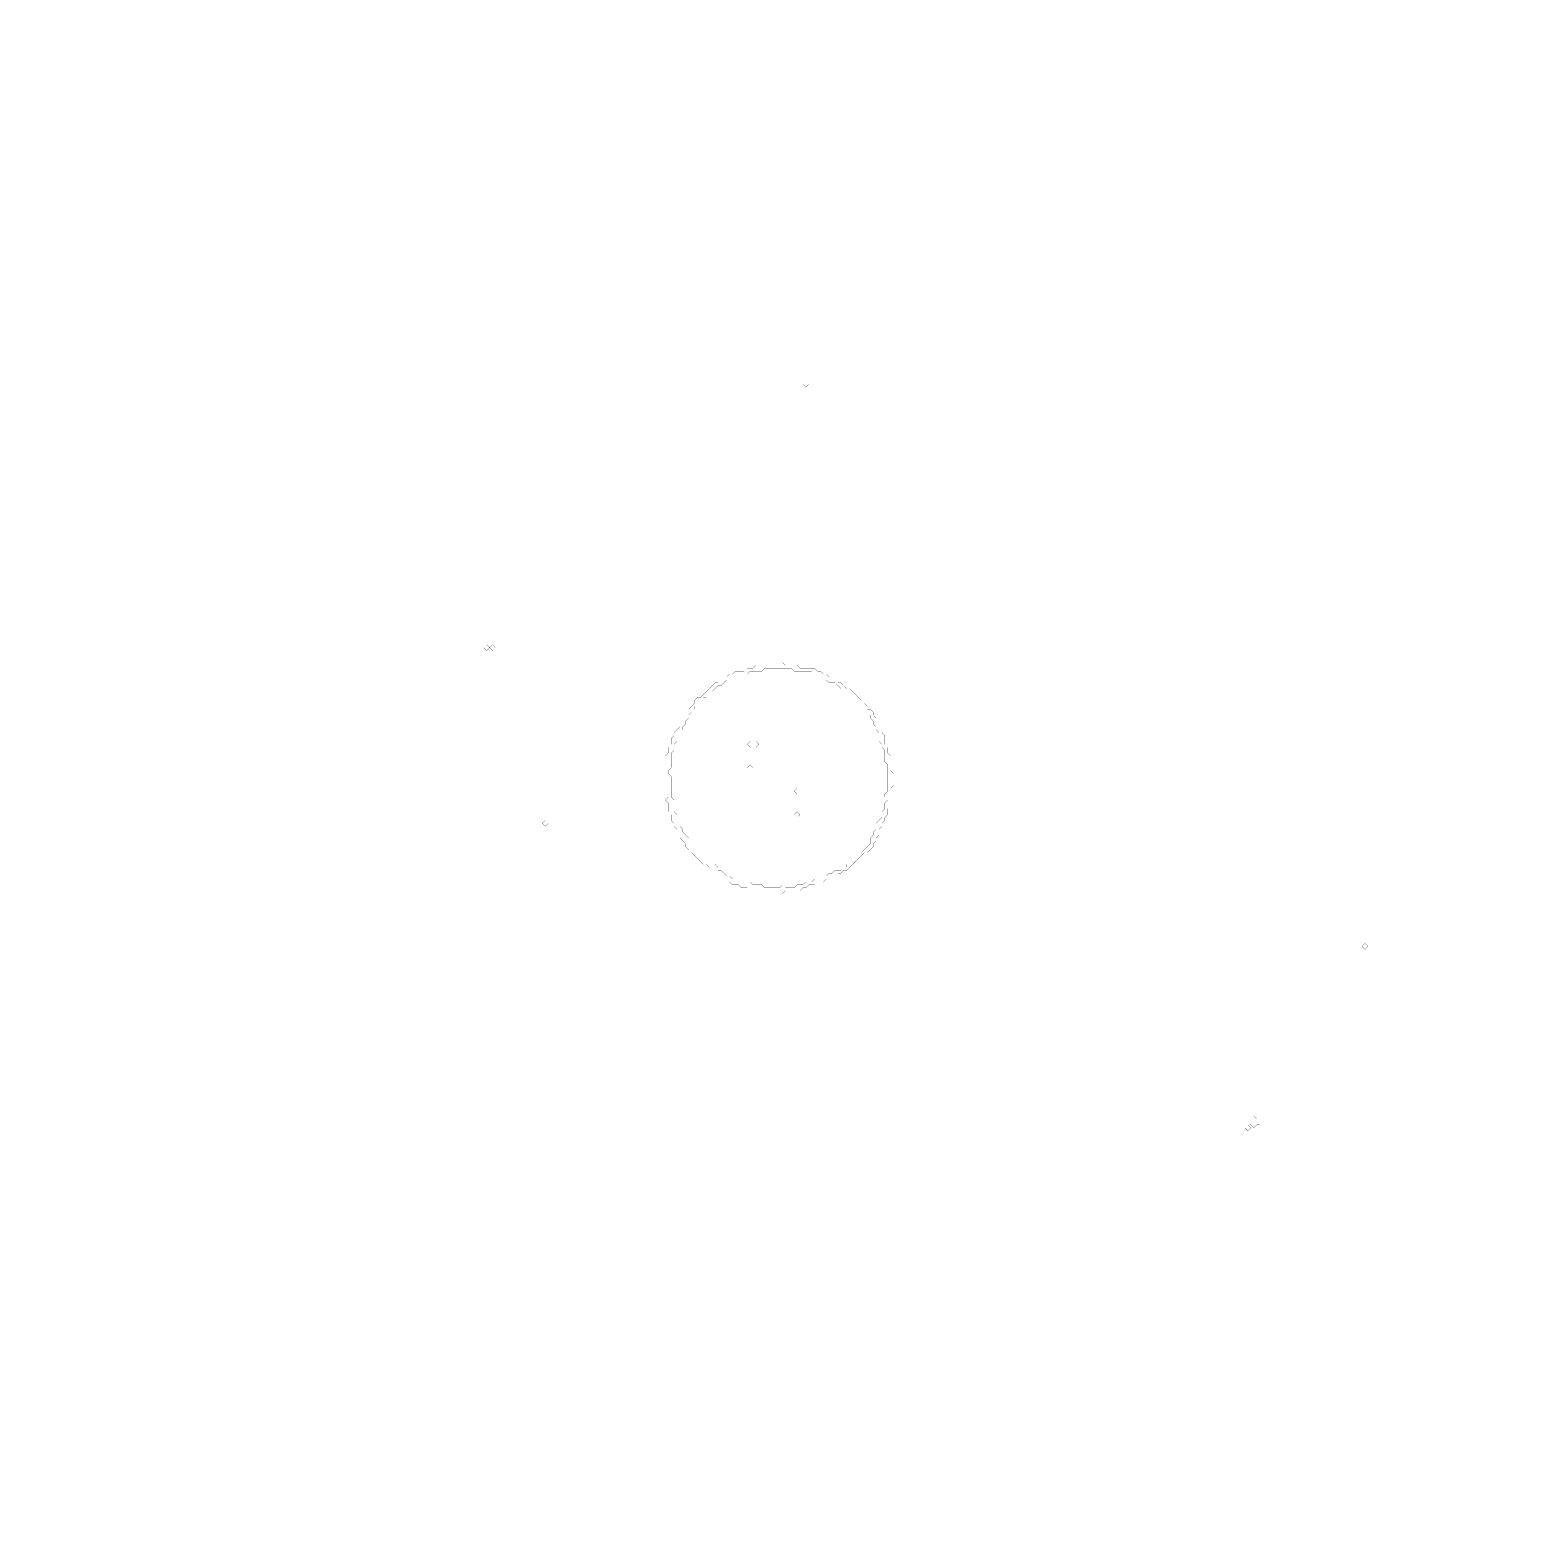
# Model space of a CAD drawing. Header units: metres. Extents: x 0 to 4896, y -4896 to 0.
import ezdxf

# ---------------------------------------------------------------- set-up
doc = ezdxf.new("R2010")
doc.units = ezdxf.units.M
doc.layers.add('conductor', color=1, linetype='Continuous')
doc.layers.add('substrate', color=5, linetype='Continuous')

msp = doc.modelspace()

# ---------------------------------------------------------------- linework, layer by layer
at = {"layer": 'conductor', "const_width": 0.5}
for points in [[(2404.6, -2088.5), (2395, -2098), (2385.4, -2098), (2375.9, -2098), (2366.3, -2098), (2356.7, -2098), (2347.1, -2107.6), (2337.5, -2107.6), (2328, -2107.6), (2318.4, -2107.6), (2308.8, -2117.2), (2299.2, -2126.8), (2289.6, -2126.8), (2280.1, -2126.8), (2270.5, -2136.4), (2260.9, -2145.9), (2251.3, -2145.9), (2241.7, -2155.5), (2232.2, -2165.1), (2222.6, -2174.7), (2213, -2184.3), (2203.4, -2184.3), (2193.8, -2193.8), (2184.3, -2203.4), (2174.7, -2213), (2174.7, -2222.6), (2165.1, -2232.2), (2155.5, -2241.7), (2155.5, -2251.3), (2145.9, -2260.9), (2145.9, -2270.5), (2136.4, -2280.1), (2136.4, -2289.6), (2126.8, -2299.2), (2126.8, -2308.8), (2117.2, -2318.4), (2117.2, -2328), (2107.6, -2337.5), (2107.6, -2347.1), (2107.6, -2356.7), (2098, -2366.3), (2098, -2375.9), (2098, -2385.4), (2098, -2395), (2098, -2404.6), (2098, -2414.2), (2088.5, -2423.8), (2088.5, -2433.3), (2098, -2442.9), (2098, -2452.5), (2098, -2462.1), (2098, -2471.7), (2098, -2481.2), (2098, -2490.8), (2098, -2500.4), (2098, -2510), (2107.6, -2519.6), (2107.6, -2529.1), (2107.6, -2538.7), (2107.6, -2548.3), (2107.6, -2557.9), (2117.2, -2567.5), (2117.2, -2577), (2117.2, -2586.6), (2126.8, -2596.2), (2126.8, -2605.8), (2136.4, -2615.4), (2136.4, -2624.9), (2145.9, -2634.5), (2155.5, -2644.1), (2155.5, -2653.7), (2155.5, -2663.3), (2165.1, -2672.8), (2174.7, -2682.4), (2184.3, -2692), (2193.8, -2701.6), (2203.4, -2711.2), (2213, -2720.7), (2222.6, -2720.7), (2232.2, -2730.3), (2241.7, -2730.3), (2251.3, -2739.9), (2251.3, -2749.5), (2260.9, -2749.5), (2270.5, -2759.1), (2280.1, -2768.6), (2289.6, -2768.6), (2299.2, -2778.2), (2308.8, -2778.2), (2318.4, -2778.2), (2328, -2787.8), (2337.5, -2787.8), (2347.1, -2787.8), (2356.7, -2787.8), (2366.3, -2797.4), (2375.9, -2797.4), (2385.4, -2797.4), (2395, -2797.4), (2404.6, -2807), (2414.2, -2807), (2423.8, -2807), (2433.3, -2807), (2442.9, -2807), (2452.5, -2807), (2462.1, -2797.4), (2471.7, -2807), (2481.2, -2807), (2490.8, -2807), (2500.4, -2807), (2510, -2797.4), (2519.6, -2797.4), (2529.1, -2797.4), (2538.7, -2787.8), (2548.3, -2787.8), (2557.9, -2787.8), (2567.5, -2778.2), (2577, -2778.2), (2586.6, -2768.6), (2596.2, -2768.6), (2605.8, -2768.6), (2615.4, -2759.1), (2624.9, -2759.1), (2634.5, -2749.5), (2644.1, -2749.5), (2653.7, -2749.5), (2663.3, -2739.9), (2672.8, -2739.9), (2672.8, -2730.3), (2682.4, -2720.7), (2692, -2711.2), (2701.6, -2701.6), (2711.2, -2692), (2720.7, -2692), (2730.3, -2682.4), (2739.9, -2672.8), (2749.5, -2663.3), (2749.5, -2653.7), (2749.5, -2644.1), (2759.1, -2634.5), (2759.1, -2624.9), (2768.6, -2615.4), (2768.6, -2605.8), (2768.6, -2596.2), (2778.2, -2586.6), (2787.8, -2577), (2787.8, -2567.5), (2787.8, -2557.9), (2797.4, -2548.3), (2797.4, -2538.7), (2797.4, -2529.1), (2807, -2519.6), (2797.4, -2510), (2797.4, -2500.4), (2807, -2490.8), (2807, -2481.2), (2807, -2471.7), (2807, -2462.1), (2807, -2452.5), (2807, -2442.9), (2807, -2433.3), (2807, -2423.8), (2807, -2414.2), (2807, -2404.6), (2797.4, -2395), (2797.4, -2385.4), (2797.4, -2375.9), (2797.4, -2366.3), (2797.4, -2356.7), (2787.8, -2347.1), (2787.8, -2337.5), (2778.2, -2328), (2778.2, -2318.4), (2778.2, -2308.8), (2778.2, -2299.2), (2768.6, -2289.6), (2768.6, -2280.1), (2759.1, -2270.5), (2759.1, -2260.9), (2749.5, -2251.3), (2749.5, -2241.7), (2739.9, -2232.2), (2730.3, -2222.6), (2720.7, -2213), (2711.2, -2203.4), (2701.6, -2193.8), (2692, -2184.3), (2682.4, -2174.7), (2672.8, -2165.1), (2663.3, -2155.5), (2653.7, -2155.5), (2644.1, -2145.9), (2634.5, -2136.4), (2624.9, -2136.4), (2615.4, -2136.4), (2605.8, -2126.8), (2596.2, -2126.8), (2586.6, -2117.2), (2577, -2117.2), (2567.5, -2107.6), (2557.9, -2098), (2548.3, -2098), (2538.7, -2098), (2529.1, -2098), (2519.6, -2098), (2510, -2098), (2500.4, -2098), (2490.8, -2088.5), (2481.2, -2088.5), (2471.7, -2088.5), (2462.1, -2088.5), (2452.5, -2088.5), (2442.9, -2088.5), (2433.3, -2088.5), (2423.8, -2088.5), (2414.2, -2088.5)], [(2347.1, -2337.5), (2356.7, -2328), (2366.3, -2328), (2375.9, -2328), (2385.4, -2337.5), (2375.9, -2347.1), (2366.3, -2347.1), (2356.7, -2347.1)], [(2347.1, -2414.2), (2356.7, -2404.6), (2366.3, -2414.2), (2356.7, -2423.8)], [(2500.4, -2490.8), (2510, -2481.2), (2519.6, -2490.8), (2510, -2500.4)], [(2500.4, -2567.5), (2510, -2557.9), (2519.6, -2567.5), (2510, -2577)]]:
    msp.add_lwpolyline(points, close=True, dxfattribs=at)
at = {"layer": 'substrate', "const_width": 0.5}
for points in [[(0, 0), (0, -9.6), (0, -19.2), (0, -28.7), (0, -38.3), (0, -47.9), (0, -57.5), (0, -67.1), (0, -76.6), (0, -86.2), (0, -95.8), (0, -105.4), (0, -115), (0, -124.5), (0, -134.1), (0, -143.7), (0, -153.3), (0, -162.9), (0, -172.4), (0, -182), (0, -191.6), (0, -201.2), (0, -210.8), (0, -220.3), (0, -229.9), (0, -239.5), (0, -249.1), (0, -258.7), (0, -268.2), (0, -277.8), (0, -287.4), (0, -297), (0, -306.6), (0, -316.1), (0, -325.7), (0, -335.3), (0, -344.9), (0, -354.5), (0, -364), (0, -373.6), (0, -383.2), (0, -392.8), (0, -402.4), (0, -411.9), (0, -421.5), (0, -431.1), (0, -440.7), (0, -450.3), (0, -459.8), (0, -469.4), (0, -479), (0, -488.6), (0, -498.2), (0, -507.7), (0, -517.3), (0, -526.9), (0, -536.5), (0, -546.1), (0, -555.6), (0, -565.2), (0, -574.8), (0, -584.4), (0, -594), (0, -603.5), (0, -613.1), (0, -622.7), (0, -632.3), (0, -641.9), (0, -651.4), (0, -661), (0, -670.6), (0, -680.2), (0, -689.8), (0, -699.3), (0, -708.9), (0, -718.5), (0, -728.1), (0, -737.7), (0, -747.2), (0, -756.8), (0, -766.4), (0, -776), (0, -785.6), (0, -795.1), (0, -804.7), (0, -814.3), (0, -823.9), (0, -833.5), (0, -843), (0, -852.6), (0, -862.2), (0, -871.8), (0, -881.4), (0, -890.9), (0, -900.5), (0, -910.1), (0, -919.7), (0, -929.3), (0, -938.8), (0, -948.4), (0, -958), (0, -967.6), (0, -977.2), (0, -986.7), (0, -996.3), (0, -1005.9), (0, -1015.5), (0, -1025.1), (0, -1034.6), (0, -1044.2), (0, -1053.8), (0, -1063.4), (0, -1073), (0, -1082.5), (0, -1092.1), (0, -1101.7), (0, -1111.3), (0, -1120.9), (0, -1130.4), (0, -1140), (0, -1149.6), (0, -1159.2), (0, -1168.8), (0, -1178.3), (0, -1187.9), (0, -1197.5), (0, -1207.1), (0, -1216.7), (0, -1226.2), (0, -1235.8), (0, -1245.4), (0, -1255), (0, -1264.6), (0, -1274.2), (0, -1283.7), (0, -1293.3), (0, -1302.9), (0, -1312.5), (0, -1322.1), (0, -1331.6), (0, -1341.2), (0, -1350.8), (0, -1360.4), (0, -1370), (0, -1379.5), (0, -1389.1), (0, -1398.7), (0, -1408.3), (0, -1417.9), (0, -1427.4), (0, -1437), (0, -1446.6), (0, -1456.2), (0, -1465.8), (0, -1475.3), (0, -1484.9), (0, -1494.5), (0, -1504.1), (0, -1513.7), (0, -1523.2), (0, -1532.8), (0, -1542.4), (0, -1552), (0, -1561.6), (0, -1571.1), (0, -1580.7), (0, -1590.3), (0, -1599.9), (0, -1609.5), (0, -1619), (0, -1628.6), (0, -1638.2), (0, -1647.8), (0, -1657.4), (0, -1666.9), (0, -1676.5), (0, -1686.1), (0, -1695.7), (0, -1705.3), (0, -1714.8), (0, -1724.4), (0, -1734), (0, -1743.6), (0, -1753.2), (0, -1762.7), (0, -1772.3), (0, -1781.9), (0, -1791.5), (0, -1801.1), (0, -1810.6), (0, -1820.2), (0, -1829.8), (0, -1839.4), (0, -1849), (0, -1858.5), (0, -1868.1), (0, -1877.7), (0, -1887.3), (0, -1896.9), (0, -1906.4), (0, -1916), (0, -1925.6), (0, -1935.2), (0, -1944.8), (0, -1954.3), (0, -1963.9), (0, -1973.5), (0, -1983.1), (0, -1992.7), (0, -2002.2), (0, -2011.8), (0, -2021.4), (0, -2031), (0, -2040.6), (0, -2050.1), (0, -2059.7), (0, -2069.3), (0, -2078.9), (0, -2088.5), (0, -2098), (0, -2107.6), (0, -2117.2), (0, -2126.8), (0, -2136.4), (0, -2145.9), (0, -2155.5), (0, -2165.1), (0, -2174.7), (0, -2184.3), (0, -2193.8), (0, -2203.4), (0, -2213), (0, -2222.6), (0, -2232.2), (0, -2241.7), (0, -2251.3), (0, -2260.9), (0, -2270.5), (0, -2280.1), (0, -2289.6), (0, -2299.2), (0, -2308.8), (0, -2318.4), (0, -2328), (0, -2337.5), (0, -2347.1), (0, -2356.7), (0, -2366.3), (0, -2375.9), (0, -2385.4), (0, -2395), (0, -2404.6), (0, -2414.2), (0, -2423.8), (0, -2433.3), (0, -2442.9), (0, -2452.5), (0, -2462.1), (0, -2471.7), (0, -2481.2), (0, -2490.8), (0, -2500.4), (0, -2510), (0, -2519.6), (0, -2529.1), (0, -2538.7), (0, -2548.3), (0, -2557.9), (0, -2567.5), (0, -2577), (0, -2586.6), (0, -2596.2), (0, -2605.8), (0, -2615.4), (0, -2624.9), (0, -2634.5), (0, -2644.1), (0, -2653.7), (0, -2663.3), (0, -2672.8), (0, -2682.4), (0, -2692), (0, -2701.6), (0, -2711.2), (0, -2720.7), (0, -2730.3), (0, -2739.9), (0, -2749.5), (0, -2759.1), (0, -2768.6), (0, -2778.2), (0, -2787.8), (0, -2797.4), (0, -2807), (0, -2816.5), (0, -2826.1), (0, -2835.7), (0, -2845.3), (0, -2854.9), (0, -2864.4), (0, -2874), (0, -2883.6), (0, -2893.2), (0, -2902.8), (0, -2912.3), (0, -2921.9), (0, -2931.5), (0, -2941.1), (0, -2950.7), (0, -2960.2), (0, -2969.8), (0, -2979.4), (0, -2989), (0, -2998.6), (0, -3008.1), (0, -3017.7), (0, -3027.3), (0, -3036.9), (0, -3046.5), (0, -3056), (0, -3065.6), (0, -3075.2), (0, -3084.8), (0, -3094.4), (0, -3103.9), (0, -3113.5), (0, -3123.1), (0, -3132.7), (0, -3142.3), (0, -3151.8), (0, -3161.4), (0, -3171), (0, -3180.6), (0, -3190.2), (0, -3199.7), (0, -3209.3), (0, -3218.9), (0, -3228.5), (0, -3238.1), (0, -3247.6), (0, -3257.2), (0, -3266.8), (0, -3276.4), (0, -3286), (0, -3295.5), (0, -3305.1), (0, -3314.7), (0, -3324.3), (0, -3333.9), (0, -3343.4), (0, -3353), (0, -3362.6), (0, -3372.2), (0, -3381.8), (0, -3391.3), (0, -3400.9), (0, -3410.5), (0, -3420.1), (0, -3429.7), (0, -3439.2), (0, -3448.8), (0, -3458.4), (0, -3468), (0, -3477.6), (0, -3487.1), (0, -3496.7), (0, -3506.3), (0, -3515.9), (0, -3525.5), (0, -3535), (0, -3544.6), (0, -3554.2), (0, -3563.8), (0, -3573.4), (0, -3582.9), (0, -3592.5), (0, -3602.1), (0, -3611.7), (0, -3621.3), (0, -3630.8), (0, -3640.4), (0, -3650), (0, -3659.6), (0, -3669.2), (0, -3678.8), (0, -3688.3), (0, -3697.9), (0, -3707.5), (0, -3717.1), (0, -3726.7), (0, -3736.2), (0, -3745.8), (0, -3755.4), (0, -3765), (0, -3774.6), (0, -3784.1), (0, -3793.7), (0, -3803.3), (0, -3812.9), (0, -3822.5), (0, -3832), (0, -3841.6), (0, -3851.2), (0, -3860.8), (0, -3870.4), (0, -3879.9), (0, -3889.5), (0, -3899.1), (0, -3908.7), (0, -3918.3), (0, -3927.8), (0, -3937.4), (0, -3947), (0, -3956.6), (0, -3966.2), (0, -3975.7), (0, -3985.3), (0, -3994.9), (0, -4004.5), (0, -4014.1), (0, -4023.6), (0, -4033.2), (0, -4042.8), (0, -4052.4), (0, -4062), (0, -4071.5), (0, -4081.1), (0, -4090.7), (0, -4100.3), (0, -4109.9), (0, -4119.4), (0, -4129), (0, -4138.6), (0, -4148.2), (0, -4157.8), (0, -4167.3), (0, -4176.9), (0, -4186.5), (0, -4196.1), (0, -4205.7), (0, -4215.2), (0, -4224.8), (0, -4234.4), (0, -4244), (0, -4253.6), (0, -4263.1), (0, -4272.7), (0, -4282.3), (0, -4291.9), (0, -4301.5), (0, -4311), (0, -4320.6), (0, -4330.2), (0, -4339.8), (0, -4349.4), (0, -4358.9), (0, -4368.5), (0, -4378.1), (0, -4387.7), (0, -4397.3), (0, -4406.8), (0, -4416.4), (0, -4426), (0, -4435.6), (0, -4445.2), (0, -4454.7), (0, -4464.3), (0, -4473.9), (0, -4483.5), (0, -4493.1), (0, -4502.6), (0, -4512.2), (0, -4521.8), (0, -4531.4), (0, -4541), (0, -4550.5), (0, -4560.1), (0, -4569.7), (0, -4579.3), (0, -4588.9), (0, -4598.4), (0, -4608), (0, -4617.6), (0, -4627.2), (0, -4636.8), (0, -4646.3), (0, -4655.9), (0, -4665.5), (0, -4675.1), (0, -4684.7), (0, -4694.2), (0, -4703.8), (0, -4713.4), (0, -4723), (0, -4732.6), (0, -4742.1), (0, -4751.7), (0, -4761.3), (0, -4770.9), (0, -4780.5), (0, -4790), (0, -4799.6), (0, -4809.2), (0, -4818.8), (0, -4828.4), (0, -4837.9), (0, -4847.5), (0, -4857.1), (0, -4866.7), (0, -4876.3), (0, -4885.8), (0, -4895.4), (9.6, -4895.4), (19.2, -4895.4), (28.7, -4895.4), (38.3, -4895.4), (47.9, -4895.4), (57.5, -4895.4), (67.1, -4895.4), (76.6, -4895.4), (86.2, -4895.4), (95.8, -4895.4), (105.4, -4895.4), (115, -4895.4), (124.5, -4895.4), (134.1, -4895.4), (143.7, -4895.4), (153.3, -4895.4), (162.9, -4895.4), (172.4, -4895.4), (182, -4895.4), (191.6, -4895.4), (201.2, -4895.4), (210.8, -4895.4), (220.3, -4895.4), (229.9, -4895.4), (239.5, -4895.4), (249.1, -4895.4), (258.7, -4895.4), (268.2, -4895.4), (277.8, -4895.4), (287.4, -4895.4), (297, -4895.4), (306.6, -4895.4), (316.1, -4895.4), (325.7, -4895.4), (335.3, -4895.4), (344.9, -4895.4), (354.5, -4895.4), (364, -4895.4), (373.6, -4895.4), (383.2, -4895.4), (392.8, -4895.4), (402.4, -4895.4), (411.9, -4895.4), (421.5, -4895.4), (431.1, -4895.4), (440.7, -4895.4), (450.3, -4895.4), (459.8, -4895.4), (469.4, -4895.4), (479, -4895.4), (488.6, -4895.4), (498.2, -4895.4), (507.7, -4895.4), (517.3, -4895.4), (526.9, -4895.4), (536.5, -4895.4), (546.1, -4895.4), (555.6, -4895.4), (565.2, -4895.4), (574.8, -4895.4), (584.4, -4895.4), (594, -4895.4), (603.5, -4895.4), (613.1, -4895.4), (622.7, -4895.4), (632.3, -4895.4), (641.9, -4895.4), (651.4, -4895.4), (661, -4895.4), (670.6, -4895.4), (680.2, -4895.4), (689.8, -4895.4), (699.3, -4895.4), (708.9, -4895.4), (718.5, -4895.4), (728.1, -4895.4), (737.7, -4895.4), (747.2, -4895.4), (756.8, -4895.4), (766.4, -4895.4), (776, -4895.4), (785.6, -4895.4), (795.1, -4895.4), (804.7, -4895.4), (814.3, -4895.4), (823.9, -4895.4), (833.5, -4895.4), (843, -4895.4), (852.6, -4895.4), (862.2, -4895.4), (871.8, -4895.4), (881.4, -4895.4), (890.9, -4895.4), (900.5, -4895.4), (910.1, -4895.4), (919.7, -4895.4), (929.3, -4895.4), (938.8, -4895.4), (948.4, -4895.4), (958, -4895.4), (967.6, -4895.4), (977.2, -4895.4), (986.7, -4895.4), (996.3, -4895.4), (1005.9, -4895.4), (1015.5, -4895.4), (1025.1, -4895.4), (1034.6, -4895.4), (1044.2, -4895.4), (1053.8, -4895.4), (1063.4, -4895.4), (1073, -4895.4), (1082.5, -4895.4), (1092.1, -4895.4), (1101.7, -4895.4), (1111.3, -4895.4), (1120.9, -4895.4), (1130.4, -4895.4), (1140, -4895.4), (1149.6, -4895.4), (1159.2, -4895.4), (1168.8, -4895.4), (1178.3, -4895.4), (1187.9, -4895.4), (1197.5, -4895.4), (1207.1, -4895.4), (1216.7, -4895.4), (1226.2, -4895.4), (1235.8, -4895.4), (1245.4, -4895.4), (1255, -4895.4), (1264.6, -4895.4), (1274.2, -4895.4), (1283.7, -4895.4), (1293.3, -4895.4), (1302.9, -4895.4), (1312.5, -4895.4), (1322.1, -4895.4), (1331.6, -4895.4), (1341.2, -4895.4), (1350.8, -4895.4), (1360.4, -4895.4), (1370, -4895.4), (1379.5, -4895.4), (1389.1, -4895.4), (1398.7, -4895.4), (1408.3, -4895.4), (1417.9, -4895.4), (1427.4, -4895.4), (1437, -4895.4), (1446.6, -4895.4), (1456.2, -4895.4), (1465.8, -4895.4), (1475.3, -4895.4), (1484.9, -4895.4), (1494.5, -4895.4), (1504.1, -4895.4), (1513.7, -4895.4), (1523.2, -4895.4), (1532.8, -4895.4), (1542.4, -4895.4), (1552, -4895.4), (1561.6, -4895.4), (1571.1, -4895.4), (1580.7, -4895.4), (1590.3, -4895.4), (1599.9, -4895.4), (1609.5, -4895.4), (1619, -4895.4), (1628.6, -4895.4), (1638.2, -4895.4), (1647.8, -4895.4), (1657.4, -4895.4), (1666.9, -4895.4), (1676.5, -4895.4), (1686.1, -4895.4), (1695.7, -4895.4), (1705.3, -4895.4), (1714.8, -4895.4), (1724.4, -4895.4), (1734, -4895.4), (1743.6, -4895.4), (1753.2, -4895.4), (1762.7, -4895.4), (1772.3, -4895.4), (1781.9, -4895.4), (1791.5, -4895.4), (1801.1, -4895.4), (1810.6, -4895.4), (1820.2, -4895.4), (1829.8, -4895.4), (1839.4, -4895.4), (1849, -4895.4), (1858.5, -4895.4), (1868.1, -4895.4), (1877.7, -4895.4), (1887.3, -4895.4), (1896.9, -4895.4), (1906.4, -4895.4), (1916, -4895.4), (1925.6, -4895.4), (1935.2, -4895.4), (1944.8, -4895.4), (1954.3, -4895.4), (1963.9, -4895.4), (1973.5, -4895.4), (1983.1, -4895.4), (1992.7, -4895.4), (2002.2, -4895.4), (2011.8, -4895.4), (2021.4, -4895.4), (2031, -4895.4), (2040.6, -4895.4), (2050.1, -4895.4), (2059.7, -4895.4), (2069.3, -4895.4), (2078.9, -4895.4), (2088.5, -4895.4), (2098, -4895.4), (2107.6, -4895.4), (2117.2, -4895.4), (2126.8, -4895.4), (2136.4, -4895.4), (2145.9, -4895.4), (2155.5, -4895.4), (2165.1, -4895.4), (2174.7, -4895.4), (2184.3, -4895.4), (2193.8, -4895.4), (2203.4, -4895.4), (2213, -4895.4), (2222.6, -4895.4), (2232.2, -4895.4), (2241.7, -4895.4), (2251.3, -4895.4), (2260.9, -4895.4), (2270.5, -4895.4), (2280.1, -4895.4), (2289.6, -4895.4), (2299.2, -4895.4), (2308.8, -4895.4), (2318.4, -4895.4), (2328, -4895.4), (2337.5, -4895.4), (2347.1, -4895.4), (2356.7, -4895.4), (2366.3, -4895.4), (2375.9, -4895.4), (2385.4, -4895.4), (2395, -4895.4), (2404.6, -4895.4), (2414.2, -4895.4), (2423.8, -4895.4), (2433.3, -4895.4), (2442.9, -4895.4), (2452.5, -4895.4), (2462.1, -4895.4), (2471.7, -4895.4), (2481.2, -4895.4), (2490.8, -4895.4), (2500.4, -4895.4), (2510, -4895.4), (2519.6, -4895.4), (2529.1, -4895.4), (2538.7, -4895.4), (2548.3, -4895.4), (2557.9, -4895.4), (2567.5, -4895.4), (2577, -4895.4), (2586.6, -4895.4), (2596.2, -4895.4), (2605.8, -4895.4), (2615.4, -4895.4), (2624.9, -4895.4), (2634.5, -4895.4), (2644.1, -4895.4), (2653.7, -4895.4), (2663.3, -4895.4), (2672.8, -4895.4), (2682.4, -4895.4), (2692, -4895.4), (2701.6, -4895.4), (2711.2, -4895.4), (2720.7, -4895.4), (2730.3, -4895.4), (2739.9, -4895.4), (2749.5, -4895.4), (2759.1, -4895.4), (2768.6, -4895.4), (2778.2, -4895.4), (2787.8, -4895.4), (2797.4, -4895.4), (2807, -4895.4), (2816.5, -4895.4), (2826.1, -4895.4), (2835.7, -4895.4), (2845.3, -4895.4), (2854.9, -4895.4), (2864.4, -4895.4), (2874, -4895.4), (2883.6, -4895.4), (2893.2, -4895.4), (2902.8, -4895.4), (2912.3, -4895.4), (2921.9, -4895.4), (2931.5, -4895.4), (2941.1, -4895.4), (2950.7, -4895.4), (2960.2, -4895.4), (2969.8, -4895.4), (2979.4, -4895.4), (2989, -4895.4), (2998.6, -4895.4), (3008.1, -4895.4), (3017.7, -4895.4), (3027.3, -4895.4), (3036.9, -4895.4), (3046.5, -4895.4), (3056, -4895.4), (3065.6, -4895.4), (3075.2, -4895.4), (3084.8, -4895.4), (3094.4, -4895.4), (3103.9, -4895.4), (3113.5, -4895.4), (3123.1, -4895.4), (3132.7, -4895.4), (3142.3, -4895.4), (3151.8, -4895.4), (3161.4, -4895.4), (3171, -4895.4), (3180.6, -4895.4), (3190.2, -4895.4), (3199.7, -4895.4), (3209.3, -4895.4), (3218.9, -4895.4), (3228.5, -4895.4), (3238.1, -4895.4), (3247.6, -4895.4), (3257.2, -4895.4), (3266.8, -4895.4), (3276.4, -4895.4), (3286, -4895.4), (3295.5, -4895.4), (3305.1, -4895.4), (3314.7, -4895.4), (3324.3, -4895.4), (3333.9, -4895.4), (3343.4, -4895.4), (3353, -4895.4), (3362.6, -4895.4), (3372.2, -4895.4), (3381.8, -4895.4), (3391.3, -4895.4), (3400.9, -4895.4), (3410.5, -4895.4), (3420.1, -4895.4), (3429.7, -4895.4), (3439.2, -4895.4), (3448.8, -4895.4), (3458.4, -4895.4), (3468, -4895.4), (3477.6, -4895.4), (3487.1, -4895.4), (3496.7, -4895.4), (3506.3, -4895.4), (3515.9, -4895.4), (3525.5, -4895.4), (3535, -4895.4), (3544.6, -4895.4), (3554.2, -4895.4), (3563.8, -4895.4), (3573.4, -4895.4), (3582.9, -4895.4), (3592.5, -4895.4), (3602.1, -4895.4), (3611.7, -4895.4), (3621.3, -4895.4), (3630.8, -4895.4), (3640.4, -4895.4), (3650, -4895.4), (3659.6, -4895.4), (3669.2, -4895.4), (3678.8, -4895.4), (3688.3, -4895.4), (3697.9, -4895.4), (3707.5, -4895.4), (3717.1, -4895.4), (3726.7, -4895.4), (3736.2, -4895.4), (3745.8, -4895.4), (3755.4, -4895.4), (3765, -4895.4), (3774.6, -4895.4), (3784.1, -4895.4), (3793.7, -4895.4), (3803.3, -4895.4), (3812.9, -4895.4), (3822.5, -4895.4), (3832, -4895.4), (3841.6, -4895.4), (3851.2, -4895.4), (3860.8, -4895.4), (3870.4, -4895.4), (3879.9, -4895.4), (3889.5, -4895.4), (3899.1, -4895.4), (3908.7, -4895.4), (3918.3, -4895.4), (3927.8, -4895.4), (3937.4, -4895.4), (3947, -4895.4), (3956.6, -4895.4), (3966.2, -4895.4), (3975.7, -4895.4), (3985.3, -4895.4), (3994.9, -4895.4), (4004.5, -4895.4), (4014.1, -4895.4), (4023.6, -4895.4), (4033.2, -4895.4), (4042.8, -4895.4), (4052.4, -4895.4), (4062, -4895.4), (4071.5, -4895.4), (4081.1, -4895.4), (4090.7, -4895.4), (4100.3, -4895.4), (4109.9, -4895.4), (4119.4, -4895.4), (4129, -4895.4), (4138.6, -4895.4), (4148.2, -4895.4), (4157.8, -4895.4), (4167.3, -4895.4), (4176.9, -4895.4), (4186.5, -4895.4), (4196.1, -4895.4), (4205.7, -4895.4), (4215.2, -4895.4), (4224.8, -4895.4), (4234.4, -4895.4), (4244, -4895.4), (4253.6, -4895.4), (4263.1, -4895.4), (4272.7, -4895.4), (4282.3, -4895.4), (4291.9, -4895.4), (4301.5, -4895.4), (4311, -4895.4), (4320.6, -4895.4), (4330.2, -4895.4), (4339.8, -4895.4), (4349.4, -4895.4), (4358.9, -4895.4), (4368.5, -4895.4), (4378.1, -4895.4), (4387.7, -4895.4), (4397.3, -4895.4), (4406.8, -4895.4), (4416.4, -4895.4), (4426, -4895.4), (4435.6, -4895.4), (4445.2, -4895.4), (4454.7, -4895.4), (4464.3, -4895.4), (4473.9, -4895.4), (4483.5, -4895.4), (4493.1, -4895.4), (4502.6, -4895.4), (4512.2, -4895.4), (4521.8, -4895.4), (4531.4, -4895.4), (4541, -4895.4), (4550.5, -4895.4), (4560.1, -4895.4), (4569.7, -4895.4), (4579.3, -4895.4), (4588.9, -4895.4), (4598.4, -4895.4), (4608, -4895.4), (4617.6, -4895.4), (4627.2, -4895.4), (4636.8, -4895.4), (4646.3, -4895.4), (4655.9, -4895.4), (4665.5, -4895.4), (4675.1, -4895.4), (4684.7, -4895.4), (4694.2, -4895.4), (4703.8, -4895.4), (4713.4, -4895.4), (4723, -4895.4), (4732.6, -4895.4), (4742.1, -4895.4), (4751.7, -4895.4), (4761.3, -4895.4), (4770.9, -4895.4), (4780.5, -4895.4), (4790, -4895.4), (4799.6, -4895.4), (4809.2, -4895.4), (4818.8, -4895.4), (4828.4, -4895.4), (4837.9, -4895.4), (4847.5, -4895.4), (4857.1, -4895.4), (4866.7, -4895.4), (4876.3, -4895.4), (4885.8, -4895.4), (4895.4, -4895.4), (4895.4, -4885.8), (4895.4, -4876.3), (4895.4, -4866.7), (4895.4, -4857.1), (4895.4, -4847.5), (4895.4, -4837.9), (4895.4, -4828.4), (4895.4, -4818.8), (4895.4, -4809.2), (4895.4, -4799.6), (4895.4, -4790), (4895.4, -4780.5), (4895.4, -4770.9), (4895.4, -4761.3), (4895.4, -4751.7), (4895.4, -4742.1), (4895.4, -4732.6), (4895.4, -4723), (4895.4, -4713.4), (4895.4, -4703.8), (4895.4, -4694.2), (4895.4, -4684.7), (4895.4, -4675.1), (4895.4, -4665.5), (4895.4, -4655.9), (4895.4, -4646.3), (4895.4, -4636.8), (4895.4, -4627.2), (4895.4, -4617.6), (4895.4, -4608), (4895.4, -4598.4), (4895.4, -4588.9), (4895.4, -4579.3), (4895.4, -4569.7), (4895.4, -4560.1), (4895.4, -4550.5), (4895.4, -4541), (4895.4, -4531.4), (4895.4, -4521.8), (4895.4, -4512.2), (4895.4, -4502.6), (4895.4, -4493.1), (4895.4, -4483.5), (4895.4, -4473.9), (4895.4, -4464.3), (4895.4, -4454.7), (4895.4, -4445.2), (4895.4, -4435.6), (4895.4, -4426), (4895.4, -4416.4), (4895.4, -4406.8), (4895.4, -4397.3), (4895.4, -4387.7), (4895.4, -4378.1), (4895.4, -4368.5), (4895.4, -4358.9), (4895.4, -4349.4), (4895.4, -4339.8), (4895.4, -4330.2), (4895.4, -4320.6), (4895.4, -4311), (4895.4, -4301.5), (4895.4, -4291.9), (4895.4, -4282.3), (4895.4, -4272.7), (4895.4, -4263.1), (4895.4, -4253.6), (4895.4, -4244), (4895.4, -4234.4), (4895.4, -4224.8), (4895.4, -4215.2), (4895.4, -4205.7), (4895.4, -4196.1), (4895.4, -4186.5), (4895.4, -4176.9), (4895.4, -4167.3), (4895.4, -4157.8), (4895.4, -4148.2), (4895.4, -4138.6), (4895.4, -4129), (4895.4, -4119.4), (4895.4, -4109.9), (4895.4, -4100.3), (4895.4, -4090.7), (4895.4, -4081.1), (4895.4, -4071.5), (4895.4, -4062), (4895.4, -4052.4), (4895.4, -4042.8), (4895.4, -4033.2), (4895.4, -4023.6), (4895.4, -4014.1), (4895.4, -4004.5), (4895.4, -3994.9), (4895.4, -3985.3), (4895.4, -3975.7), (4895.4, -3966.2), (4895.4, -3956.6), (4895.4, -3947), (4895.4, -3937.4), (4895.4, -3927.8), (4895.4, -3918.3), (4895.4, -3908.7), (4895.4, -3899.1), (4895.4, -3889.5), (4895.4, -3879.9), (4895.4, -3870.4), (4895.4, -3860.8), (4895.4, -3851.2), (4895.4, -3841.6), (4895.4, -3832), (4895.4, -3822.5), (4895.4, -3812.9), (4895.4, -3803.3), (4895.4, -3793.7), (4895.4, -3784.1), (4895.4, -3774.6), (4895.4, -3765), (4895.4, -3755.4), (4895.4, -3745.8), (4895.4, -3736.2), (4895.4, -3726.7), (4895.4, -3717.1), (4895.4, -3707.5), (4895.4, -3697.9), (4895.4, -3688.3), (4895.4, -3678.8), (4895.4, -3669.2), (4895.4, -3659.6), (4895.4, -3650), (4895.4, -3640.4), (4895.4, -3630.8), (4895.4, -3621.3), (4895.4, -3611.7), (4895.4, -3602.1), (4895.4, -3592.5), (4895.4, -3582.9), (4895.4, -3573.4), (4895.4, -3563.8), (4895.4, -3554.2), (4895.4, -3544.6), (4895.4, -3535), (4895.4, -3525.5), (4895.4, -3515.9), (4895.4, -3506.3), (4895.4, -3496.7), (4895.4, -3487.1), (4895.4, -3477.6), (4895.4, -3468), (4895.4, -3458.4), (4895.4, -3448.8), (4895.4, -3439.2), (4895.4, -3429.7), (4895.4, -3420.1), (4895.4, -3410.5), (4895.4, -3400.9), (4895.4, -3391.3), (4895.4, -3381.8), (4895.4, -3372.2), (4895.4, -3362.6), (4895.4, -3353), (4895.4, -3343.4), (4895.4, -3333.9), (4895.4, -3324.3), (4895.4, -3314.7), (4895.4, -3305.1), (4895.4, -3295.5), (4895.4, -3286), (4895.4, -3276.4), (4895.4, -3266.8), (4895.4, -3257.2), (4895.4, -3247.6), (4895.4, -3238.1), (4895.4, -3228.5), (4895.4, -3218.9), (4895.4, -3209.3), (4895.4, -3199.7), (4895.4, -3190.2), (4895.4, -3180.6), (4895.4, -3171), (4895.4, -3161.4), (4895.4, -3151.8), (4895.4, -3142.3), (4895.4, -3132.7), (4895.4, -3123.1), (4895.4, -3113.5), (4895.4, -3103.9), (4895.4, -3094.4), (4895.4, -3084.8), (4895.4, -3075.2), (4895.4, -3065.6), (4895.4, -3056), (4895.4, -3046.5), (4895.4, -3036.9), (4895.4, -3027.3), (4895.4, -3017.7), (4895.4, -3008.1), (4895.4, -2998.6), (4895.4, -2989), (4895.4, -2979.4), (4895.4, -2969.8), (4895.4, -2960.2), (4895.4, -2950.7), (4895.4, -2941.1), (4895.4, -2931.5), (4895.4, -2921.9), (4895.4, -2912.3), (4895.4, -2902.8), (4895.4, -2893.2), (4895.4, -2883.6), (4895.4, -2874), (4895.4, -2864.4), (4895.4, -2854.9), (4895.4, -2845.3), (4895.4, -2835.7), (4895.4, -2826.1), (4895.4, -2816.5), (4895.4, -2807), (4895.4, -2797.4), (4895.4, -2787.8), (4895.4, -2778.2), (4895.4, -2768.6), (4895.4, -2759.1), (4895.4, -2749.5), (4895.4, -2739.9), (4895.4, -2730.3), (4895.4, -2720.7), (4895.4, -2711.2), (4895.4, -2701.6), (4895.4, -2692), (4895.4, -2682.4), (4895.4, -2672.8), (4895.4, -2663.3), (4895.4, -2653.7), (4895.4, -2644.1), (4895.4, -2634.5), (4895.4, -2624.9), (4895.4, -2615.4), (4895.4, -2605.8), (4895.4, -2596.2), (4895.4, -2586.6), (4895.4, -2577), (4895.4, -2567.5), (4895.4, -2557.9), (4895.4, -2548.3), (4895.4, -2538.7), (4895.4, -2529.1), (4895.4, -2519.6), (4895.4, -2510), (4895.4, -2500.4), (4895.4, -2490.8), (4895.4, -2481.2), (4895.4, -2471.7), (4895.4, -2462.1), (4895.4, -2452.5), (4895.4, -2442.9), (4895.4, -2433.3), (4895.4, -2423.8), (4895.4, -2414.2), (4895.4, -2404.6), (4895.4, -2395), (4895.4, -2385.4), (4895.4, -2375.9), (4895.4, -2366.3), (4895.4, -2356.7), (4895.4, -2347.1), (4895.4, -2337.5), (4895.4, -2328), (4895.4, -2318.4), (4895.4, -2308.8), (4895.4, -2299.2), (4895.4, -2289.6), (4895.4, -2280.1), (4895.4, -2270.5), (4895.4, -2260.9), (4895.4, -2251.3), (4895.4, -2241.7), (4895.4, -2232.2), (4895.4, -2222.6), (4895.4, -2213), (4895.4, -2203.4), (4895.4, -2193.8), (4895.4, -2184.3), (4895.4, -2174.7), (4895.4, -2165.1), (4895.4, -2155.5), (4895.4, -2145.9), (4895.4, -2136.4), (4895.4, -2126.8), (4895.4, -2117.2), (4895.4, -2107.6), (4895.4, -2098), (4895.4, -2088.5), (4895.4, -2078.9), (4895.4, -2069.3), (4895.4, -2059.7), (4895.4, -2050.1), (4895.4, -2040.6), (4895.4, -2031), (4895.4, -2021.4), (4895.4, -2011.8), (4895.4, -2002.2), (4895.4, -1992.7), (4895.4, -1983.1), (4895.4, -1973.5), (4895.4, -1963.9), (4895.4, -1954.3), (4895.4, -1944.8), (4895.4, -1935.2), (4895.4, -1925.6), (4895.4, -1916), (4895.4, -1906.4), (4895.4, -1896.9), (4895.4, -1887.3), (4895.4, -1877.7), (4895.4, -1868.1), (4895.4, -1858.5), (4895.4, -1849), (4895.4, -1839.4), (4895.4, -1829.8), (4895.4, -1820.2), (4895.4, -1810.6), (4895.4, -1801.1), (4895.4, -1791.5), (4895.4, -1781.9), (4895.4, -1772.3), (4895.4, -1762.7), (4895.4, -1753.2), (4895.4, -1743.6), (4895.4, -1734), (4895.4, -1724.4), (4895.4, -1714.8), (4895.4, -1705.3), (4895.4, -1695.7), (4895.4, -1686.1), (4895.4, -1676.5), (4895.4, -1666.9), (4895.4, -1657.4), (4895.4, -1647.8), (4895.4, -1638.2), (4895.4, -1628.6), (4895.4, -1619), (4895.4, -1609.5), (4895.4, -1599.9), (4895.4, -1590.3), (4895.4, -1580.7), (4895.4, -1571.1), (4895.4, -1561.6), (4895.4, -1552), (4895.4, -1542.4), (4895.4, -1532.8), (4895.4, -1523.2), (4895.4, -1513.7), (4895.4, -1504.1), (4895.4, -1494.5), (4895.4, -1484.9), (4895.4, -1475.3), (4895.4, -1465.8), (4895.4, -1456.2), (4895.4, -1446.6), (4895.4, -1437), (4895.4, -1427.4), (4895.4, -1417.9), (4895.4, -1408.3), (4895.4, -1398.7), (4895.4, -1389.1), (4895.4, -1379.5), (4895.4, -1370), (4895.4, -1360.4), (4895.4, -1350.8), (4895.4, -1341.2), (4895.4, -1331.6), (4895.4, -1322.1), (4895.4, -1312.5), (4895.4, -1302.9), (4895.4, -1293.3), (4895.4, -1283.7), (4895.4, -1274.2), (4895.4, -1264.6), (4895.4, -1255), (4895.4, -1245.4), (4895.4, -1235.8), (4895.4, -1226.2), (4895.4, -1216.7), (4895.4, -1207.1), (4895.4, -1197.5), (4895.4, -1187.9), (4895.4, -1178.3), (4895.4, -1168.8), (4895.4, -1159.2), (4895.4, -1149.6), (4895.4, -1140), (4895.4, -1130.4), (4895.4, -1120.9), (4895.4, -1111.3), (4895.4, -1101.7), (4895.4, -1092.1), (4895.4, -1082.5), (4895.4, -1073), (4895.4, -1063.4), (4895.4, -1053.8), (4895.4, -1044.2), (4895.4, -1034.6), (4895.4, -1025.1), (4895.4, -1015.5), (4895.4, -1005.9), (4895.4, -996.3), (4895.4, -986.7), (4895.4, -977.2), (4895.4, -967.6), (4895.4, -958), (4895.4, -948.4), (4895.4, -938.8), (4895.4, -929.3), (4895.4, -919.7), (4895.4, -910.1), (4895.4, -900.5), (4895.4, -890.9), (4895.4, -881.4), (4895.4, -871.8), (4895.4, -862.2), (4895.4, -852.6), (4895.4, -843), (4895.4, -833.5), (4895.4, -823.9), (4895.4, -814.3), (4895.4, -804.7), (4895.4, -795.1), (4895.4, -785.6), (4895.4, -776), (4895.4, -766.4), (4895.4, -756.8), (4895.4, -747.2), (4895.4, -737.7), (4895.4, -728.1), (4895.4, -718.5), (4895.4, -708.9), (4895.4, -699.3), (4895.4, -689.8), (4895.4, -680.2), (4895.4, -670.6), (4895.4, -661), (4895.4, -651.4), (4895.4, -641.9), (4895.4, -632.3), (4895.4, -622.7), (4895.4, -613.1), (4895.4, -603.5), (4895.4, -594), (4895.4, -584.4), (4895.4, -574.8), (4895.4, -565.2), (4895.4, -555.6), (4895.4, -546.1), (4895.4, -536.5), (4895.4, -526.9), (4895.4, -517.3), (4895.4, -507.7), (4895.4, -498.2), (4895.4, -488.6), (4895.4, -479), (4895.4, -469.4), (4895.4, -459.8), (4895.4, -450.3), (4895.4, -440.7), (4895.4, -431.1), (4895.4, -421.5), (4895.4, -411.9), (4895.4, -402.4), (4895.4, -392.8), (4895.4, -383.2), (4895.4, -373.6), (4895.4, -364), (4895.4, -354.5), (4895.4, -344.9), (4895.4, -335.3), (4895.4, -325.7), (4895.4, -316.1), (4895.4, -306.6), (4895.4, -297), (4895.4, -287.4), (4895.4, -277.8), (4895.4, -268.2), (4895.4, -258.7), (4895.4, -249.1), (4895.4, -239.5), (4895.4, -229.9), (4895.4, -220.3), (4895.4, -210.8), (4895.4, -201.2), (4895.4, -191.6), (4895.4, -182), (4895.4, -172.4), (4895.4, -162.9), (4895.4, -153.3), (4895.4, -143.7), (4895.4, -134.1), (4895.4, -124.5), (4895.4, -115), (4895.4, -105.4), (4895.4, -95.8), (4895.4, -86.2), (4895.4, -76.6), (4895.4, -67.1), (4895.4, -57.5), (4895.4, -47.9), (4895.4, -38.3), (4895.4, -28.7), (4895.4, -19.2), (4895.4, -9.6), (4895.4, 0), (4885.8, 0), (4876.3, 0), (4866.7, 0), (4857.1, 0), (4847.5, 0), (4837.9, 0), (4828.4, 0), (4818.8, 0), (4809.2, 0), (4799.6, 0), (4790, 0), (4780.5, 0), (4770.9, 0), (4761.3, 0), (4751.7, 0), (4742.1, 0), (4732.6, 0), (4723, 0), (4713.4, 0), (4703.8, 0), (4694.2, 0), (4684.7, 0), (4675.1, 0), (4665.5, 0), (4655.9, 0), (4646.3, 0), (4636.8, 0), (4627.2, 0), (4617.6, 0), (4608, 0), (4598.4, 0), (4588.9, 0), (4579.3, 0), (4569.7, 0), (4560.1, 0), (4550.5, 0), (4541, 0), (4531.4, 0), (4521.8, 0), (4512.2, 0), (4502.6, 0), (4493.1, 0), (4483.5, 0), (4473.9, 0), (4464.3, 0), (4454.7, 0), (4445.2, 0), (4435.6, 0), (4426, 0), (4416.4, 0), (4406.8, 0), (4397.3, 0), (4387.7, 0), (4378.1, 0), (4368.5, 0), (4358.9, 0), (4349.4, 0), (4339.8, 0), (4330.2, 0), (4320.6, 0), (4311, 0), (4301.5, 0), (4291.9, 0), (4282.3, 0), (4272.7, 0), (4263.1, 0), (4253.6, 0), (4244, 0), (4234.4, 0), (4224.8, 0), (4215.2, 0), (4205.7, 0), (4196.1, 0), (4186.5, 0), (4176.9, 0), (4167.3, 0), (4157.8, 0), (4148.2, 0), (4138.6, 0), (4129, 0), (4119.4, 0), (4109.9, 0), (4100.3, 0), (4090.7, 0), (4081.1, 0), (4071.5, 0), (4062, 0), (4052.4, 0), (4042.8, 0), (4033.2, 0), (4023.6, 0), (4014.1, 0), (4004.5, 0), (3994.9, 0), (3985.3, 0), (3975.7, 0), (3966.2, 0), (3956.6, 0), (3947, 0), (3937.4, 0), (3927.8, 0), (3918.3, 0), (3908.7, 0), (3899.1, 0), (3889.5, 0), (3879.9, 0), (3870.4, 0), (3860.8, 0), (3851.2, 0), (3841.6, 0), (3832, 0), (3822.5, 0), (3812.9, 0), (3803.3, 0), (3793.7, 0), (3784.1, 0), (3774.6, 0), (3765, 0), (3755.4, 0), (3745.8, 0), (3736.2, 0), (3726.7, 0), (3717.1, 0), (3707.5, 0), (3697.9, 0), (3688.3, 0), (3678.8, 0), (3669.2, 0), (3659.6, 0), (3650, 0), (3640.4, 0), (3630.8, 0), (3621.3, 0), (3611.7, 0), (3602.1, 0), (3592.5, 0), (3582.9, 0), (3573.4, 0), (3563.8, 0), (3554.2, 0), (3544.6, 0), (3535, 0), (3525.5, 0), (3515.9, 0), (3506.3, 0), (3496.7, 0), (3487.1, 0), (3477.6, 0), (3468, 0), (3458.4, 0), (3448.8, 0), (3439.2, 0), (3429.7, 0), (3420.1, 0), (3410.5, 0), (3400.9, 0), (3391.3, 0), (3381.8, 0), (3372.2, 0), (3362.6, 0), (3353, 0), (3343.4, 0), (3333.9, 0), (3324.3, 0), (3314.7, 0), (3305.1, 0), (3295.5, 0), (3286, 0), (3276.4, 0), (3266.8, 0), (3257.2, 0), (3247.6, 0), (3238.1, 0), (3228.5, 0), (3218.9, 0), (3209.3, 0), (3199.7, 0), (3190.2, 0), (3180.6, 0), (3171, 0), (3161.4, 0), (3151.8, 0), (3142.3, 0), (3132.7, 0), (3123.1, 0), (3113.5, 0), (3103.9, 0), (3094.4, 0), (3084.8, 0), (3075.2, 0), (3065.6, 0), (3056, 0), (3046.5, 0), (3036.9, 0), (3027.3, 0), (3017.7, 0), (3008.1, 0), (2998.6, 0), (2989, 0), (2979.4, 0), (2969.8, 0), (2960.2, 0), (2950.7, 0), (2941.1, 0), (2931.5, 0), (2921.9, 0), (2912.3, 0), (2902.8, 0), (2893.2, 0), (2883.6, 0), (2874, 0), (2864.4, 0), (2854.9, 0), (2845.3, 0), (2835.7, 0), (2826.1, 0), (2816.5, 0), (2807, 0), (2797.4, 0), (2787.8, 0), (2778.2, 0), (2768.6, 0), (2759.1, 0), (2749.5, 0), (2739.9, 0), (2730.3, 0), (2720.7, 0), (2711.2, 0), (2701.6, 0), (2692, 0), (2682.4, 0), (2672.8, 0), (2663.3, 0), (2653.7, 0), (2644.1, 0), (2634.5, 0), (2624.9, 0), (2615.4, 0), (2605.8, 0), (2596.2, 0), (2586.6, 0), (2577, 0), (2567.5, 0), (2557.9, 0), (2548.3, 0), (2538.7, 0), (2529.1, 0), (2519.6, 0), (2510, 0), (2500.4, 0), (2490.8, 0), (2481.2, 0), (2471.7, 0), (2462.1, 0), (2452.5, 0), (2442.9, 0), (2433.3, 0), (2423.8, 0), (2414.2, 0), (2404.6, 0), (2395, 0), (2385.4, 0), (2375.9, 0), (2366.3, 0), (2356.7, 0), (2347.1, 0), (2337.5, 0), (2328, 0), (2318.4, 0), (2308.8, 0), (2299.2, 0), (2289.6, 0), (2280.1, 0), (2270.5, 0), (2260.9, 0), (2251.3, 0), (2241.7, 0), (2232.2, 0), (2222.6, 0), (2213, 0), (2203.4, 0), (2193.8, 0), (2184.3, 0), (2174.7, 0), (2165.1, 0), (2155.5, 0), (2145.9, 0), (2136.4, 0), (2126.8, 0), (2117.2, 0), (2107.6, 0), (2098, 0), (2088.5, 0), (2078.9, 0), (2069.3, 0), (2059.7, 0), (2050.1, 0), (2040.6, 0), (2031, 0), (2021.4, 0), (2011.8, 0), (2002.2, 0), (1992.7, 0), (1983.1, 0), (1973.5, 0), (1963.9, 0), (1954.3, 0), (1944.8, 0), (1935.2, 0), (1925.6, 0), (1916, 0), (1906.4, 0), (1896.9, 0), (1887.3, 0), (1877.7, 0), (1868.1, 0), (1858.5, 0), (1849, 0), (1839.4, 0), (1829.8, 0), (1820.2, 0), (1810.6, 0), (1801.1, 0), (1791.5, 0), (1781.9, 0), (1772.3, 0), (1762.7, 0), (1753.2, 0), (1743.6, 0), (1734, 0), (1724.4, 0), (1714.8, 0), (1705.3, 0), (1695.7, 0), (1686.1, 0), (1676.5, 0), (1666.9, 0), (1657.4, 0), (1647.8, 0), (1638.2, 0), (1628.6, 0), (1619, 0), (1609.5, 0), (1599.9, 0), (1590.3, 0), (1580.7, 0), (1571.1, 0), (1561.6, 0), (1552, 0), (1542.4, 0), (1532.8, 0), (1523.2, 0), (1513.7, 0), (1504.1, 0), (1494.5, 0), (1484.9, 0), (1475.3, 0), (1465.8, 0), (1456.2, 0), (1446.6, 0), (1437, 0), (1427.4, 0), (1417.9, 0), (1408.3, 0), (1398.7, 0), (1389.1, 0), (1379.5, 0), (1370, 0), (1360.4, 0), (1350.8, 0), (1341.2, 0), (1331.6, 0), (1322.1, 0), (1312.5, 0), (1302.9, 0), (1293.3, 0), (1283.7, 0), (1274.2, 0), (1264.6, 0), (1255, 0), (1245.4, 0), (1235.8, 0), (1226.2, 0), (1216.7, 0), (1207.1, 0), (1197.5, 0), (1187.9, 0), (1178.3, 0), (1168.8, 0), (1159.2, 0), (1149.6, 0), (1140, 0), (1130.4, 0), (1120.9, 0), (1111.3, 0), (1101.7, 0), (1092.1, 0), (1082.5, 0), (1073, 0), (1063.4, 0), (1053.8, 0), (1044.2, 0), (1034.6, 0), (1025.1, 0), (1015.5, 0), (1005.9, 0), (996.3, 0), (986.7, 0), (977.2, 0), (967.6, 0), (958, 0), (948.4, 0), (938.8, 0), (929.3, 0), (919.7, 0), (910.1, 0), (900.5, 0), (890.9, 0), (881.4, 0), (871.8, 0), (862.2, 0), (852.6, 0), (843, 0), (833.5, 0), (823.9, 0), (814.3, 0), (804.7, 0), (795.1, 0), (785.6, 0), (776, 0), (766.4, 0), (756.8, 0), (747.2, 0), (737.7, 0), (728.1, 0), (718.5, 0), (708.9, 0), (699.3, 0), (689.8, 0), (680.2, 0), (670.6, 0), (661, 0), (651.4, 0), (641.9, 0), (632.3, 0), (622.7, 0), (613.1, 0), (603.5, 0), (594, 0), (584.4, 0), (574.8, 0), (565.2, 0), (555.6, 0), (546.1, 0), (536.5, 0), (526.9, 0), (517.3, 0), (507.7, 0), (498.2, 0), (488.6, 0), (479, 0), (469.4, 0), (459.8, 0), (450.3, 0), (440.7, 0), (431.1, 0), (421.5, 0), (411.9, 0), (402.4, 0), (392.8, 0), (383.2, 0), (373.6, 0), (364, 0), (354.5, 0), (344.9, 0), (335.3, 0), (325.7, 0), (316.1, 0), (306.6, 0), (297, 0), (287.4, 0), (277.8, 0), (268.2, 0), (258.7, 0), (249.1, 0), (239.5, 0), (229.9, 0), (220.3, 0), (210.8, 0), (201.2, 0), (191.6, 0), (182, 0), (172.4, 0), (162.9, 0), (153.3, 0), (143.7, 0), (134.1, 0), (124.5, 0), (115, 0), (105.4, 0), (95.8, 0), (86.2, 0), (76.6, 0), (67.1, 0), (57.5, 0), (47.9, 0), (38.3, 0), (28.7, 0), (19.2, 0), (9.6, 0)], [(2529.1, -1159.2), (2538.7, -1149.6), (2548.3, -1159.2), (2538.7, -1168.8)], [(1484.9, -2021.4), (1494.5, -2011.8), (1504.1, -2021.4), (1494.5, -2031)], [(1504.1, -2021.4), (1513.7, -2011.8), (1523.2, -2021.4), (1513.7, -2031)], [(2442.9, -2078.9), (2452.5, -2069.3), (2462.1, -2069.3), (2471.7, -2078.9), (2481.2, -2078.9), (2490.8, -2078.9), (2500.4, -2078.9), (2510, -2078.9), (2519.6, -2088.5), (2529.1, -2088.5), (2538.7, -2088.5), (2548.3, -2088.5), (2557.9, -2088.5), (2567.5, -2088.5), (2577, -2098), (2586.6, -2098), (2596.2, -2107.6), (2605.8, -2107.6), (2615.4, -2117.2), (2624.9, -2117.2), (2634.5, -2126.8), (2644.1, -2136.4), (2653.7, -2136.4), (2663.3, -2145.9), (2672.8, -2155.5), (2682.4, -2155.5), (2692, -2165.1), (2701.6, -2174.7), (2711.2, -2184.3), (2720.7, -2193.8), (2720.7, -2203.4), (2730.3, -2203.4), (2739.9, -2213), (2739.9, -2222.6), (2749.5, -2222.6), (2759.1, -2232.2), (2759.1, -2241.7), (2768.6, -2251.3), (2768.6, -2260.9), (2778.2, -2270.5), (2787.8, -2280.1), (2787.8, -2289.6), (2787.8, -2299.2), (2797.4, -2308.8), (2797.4, -2318.4), (2797.4, -2328), (2797.4, -2337.5), (2807, -2347.1), (2807, -2356.7), (2807, -2366.3), (2816.5, -2375.9), (2816.5, -2385.4), (2816.5, -2395), (2816.5, -2404.6), (2816.5, -2414.2), (2816.5, -2423.8), (2826.1, -2433.3), (2826.1, -2442.9), (2826.1, -2452.5), (2826.1, -2462.1), (2826.1, -2471.7), (2816.5, -2481.2), (2816.5, -2490.8), (2816.5, -2500.4), (2816.5, -2510), (2816.5, -2519.6), (2816.5, -2529.1), (2816.5, -2538.7), (2807, -2548.3), (2807, -2557.9), (2807, -2567.5), (2797.4, -2577), (2797.4, -2586.6), (2787.8, -2596.2), (2787.8, -2605.8), (2778.2, -2615.4), (2778.2, -2624.9), (2778.2, -2634.5), (2768.6, -2644.1), (2768.6, -2653.7), (2759.1, -2663.3), (2759.1, -2672.8), (2749.5, -2682.4), (2739.9, -2692), (2730.3, -2692), (2720.7, -2701.6), (2711.2, -2711.2), (2701.6, -2720.7), (2692, -2730.3), (2682.4, -2739.9), (2672.8, -2749.5), (2663.3, -2749.5), (2653.7, -2759.1), (2644.1, -2759.1), (2634.5, -2768.6), (2624.9, -2778.2), (2615.4, -2778.2), (2605.8, -2778.2), (2596.2, -2787.8), (2586.6, -2787.8), (2577, -2787.8), (2567.5, -2797.4), (2557.9, -2797.4), (2548.3, -2797.4), (2538.7, -2807), (2529.1, -2807), (2519.6, -2816.5), (2510, -2816.5), (2500.4, -2816.5), (2490.8, -2816.5), (2481.2, -2816.5), (2471.7, -2816.5), (2462.1, -2826.1), (2452.5, -2826.1), (2442.9, -2826.1), (2433.3, -2826.1), (2423.8, -2826.1), (2414.2, -2826.1), (2404.6, -2816.5), (2395, -2816.5), (2385.4, -2816.5), (2375.9, -2816.5), (2366.3, -2816.5), (2356.7, -2816.5), (2347.1, -2807), (2337.5, -2807), (2328, -2807), (2318.4, -2797.4), (2308.8, -2797.4), (2299.2, -2797.4), (2289.6, -2787.8), (2280.1, -2787.8), (2270.5, -2778.2), (2260.9, -2768.6), (2251.3, -2759.1), (2241.7, -2749.5), (2232.2, -2739.9), (2222.6, -2739.9), (2213, -2730.3), (2203.4, -2730.3), (2193.8, -2720.7), (2184.3, -2711.2), (2174.7, -2701.6), (2165.1, -2692), (2165.1, -2682.4), (2155.5, -2682.4), (2145.9, -2672.8), (2145.9, -2663.3), (2136.4, -2653.7), (2126.8, -2644.1), (2126.8, -2634.5), (2117.2, -2624.9), (2117.2, -2615.4), (2107.6, -2605.8), (2107.6, -2596.2), (2098, -2586.6), (2098, -2577), (2098, -2567.5), (2088.5, -2557.9), (2088.5, -2548.3), (2088.5, -2538.7), (2088.5, -2529.1), (2078.9, -2519.6), (2088.5, -2510), (2078.9, -2500.4), (2078.9, -2490.8), (2078.9, -2481.2), (2078.9, -2471.7), (2078.9, -2462.1), (2078.9, -2452.5), (2078.9, -2442.9), (2078.9, -2433.3), (2078.9, -2423.8), (2078.9, -2414.2), (2078.9, -2404.6), (2078.9, -2395), (2078.9, -2385.4), (2078.9, -2375.9), (2088.5, -2366.3), (2088.5, -2356.7), (2088.5, -2347.1), (2098, -2337.5), (2098, -2328), (2098, -2318.4), (2107.6, -2308.8), (2107.6, -2299.2), (2117.2, -2289.6), (2126.8, -2280.1), (2126.8, -2270.5), (2126.8, -2260.9), (2136.4, -2251.3), (2145.9, -2241.7), (2155.5, -2232.2), (2155.5, -2222.6), (2165.1, -2213), (2174.7, -2203.4), (2174.7, -2193.8), (2184.3, -2184.3), (2193.8, -2184.3), (2203.4, -2174.7), (2213, -2165.1), (2222.6, -2155.5), (2232.2, -2145.9), (2241.7, -2136.4), (2251.3, -2136.4), (2260.9, -2126.8), (2270.5, -2117.2), (2280.1, -2117.2), (2289.6, -2107.6), (2299.2, -2107.6), (2308.8, -2098), (2318.4, -2098), (2328, -2098), (2337.5, -2098), (2347.1, -2088.5), (2356.7, -2088.5), (2366.3, -2088.5), (2375.9, -2078.9), (2385.4, -2078.9), (2395, -2078.9), (2404.6, -2078.9), (2414.2, -2078.9), (2423.8, -2078.9), (2433.3, -2078.9)], [(2356.7, -2337.5), (2366.3, -2337.5)], [(1676.5, -2596.2), (1686.1, -2586.6), (1695.7, -2596.2), (1686.1, -2605.8)], [(4358.9, -2998.6), (4368.5, -2989), (4378.1, -2998.6), (4368.5, -3008.1)], [(3994.9, -3563.8), (4004.5, -3554.2), (4014.1, -3563.8), (4023.6, -3563.8), (4033.2, -3573.4), (4023.6, -3582.9), (4014.1, -3582.9), (4004.5, -3592.5), (3994.9, -3582.9), (3985.3, -3573.4)], [(3975.7, -3592.5), (3985.3, -3582.9), (3994.9, -3592.5), (3985.3, -3602.1)]]:
    msp.add_lwpolyline(points, close=True, dxfattribs=at)

doc.saveas('drawing.dxf')
